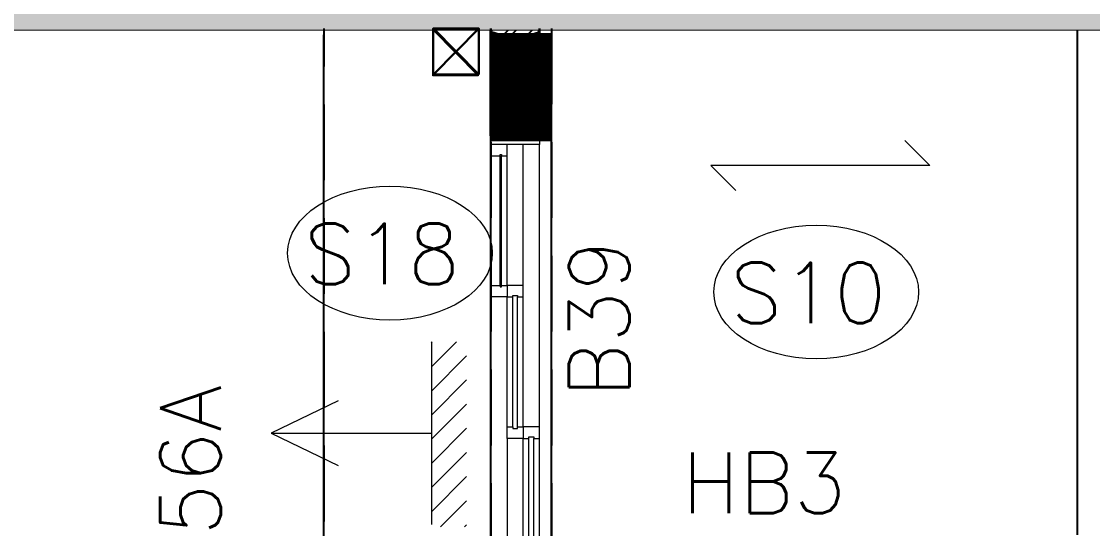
# Model space of a CAD drawing. Header units: millimetres. Extents: x 1181448 to 1317632, y -5734806 to -5633961.
# Drawn here: x 1287948 to 1291482, y -5711275 to -5709603 of the extents above; entities that cross this region are included whole.
import ezdxf

# ---------------------------------------------------------------- set-up
doc = ezdxf.new("R2010")
doc.units = ezdxf.units.MM
doc.header["$LTSCALE"] = 1000
doc.header["$MEASUREMENT"] = 0
for name, pattern in [('1', [0]), ('2BHK-A - FRONT$0$HIDDEN', [0.375, 0.25, -0.125]), ('AUDIT_D_120904163729-0', [0]), ('HIDDEN', [0.375, 0.25, -0.125]), ('T8(T9 IS SIMILAR)$0$$0$HIDDEN', [0.375, 0.25, -0.125])]:
    doc.linetypes.add(name, pattern=pattern)
doc.layers.get('0').update_dxf_attribs({"linetype": 'AUDIT_D_120904163729-0'})
for name, color, linetype, lineweight in [('160 THK. STRUCT WALL', 7, 'Continuous', 15), ('2BHK-A - FRONT$0$A-WALL- 160', 6, 'Continuous', 30), ('2BHK-A - FRONT$0$Window', 4, 'Continuous', 20), ('S-CUTOUT', 8, 'Continuous', 15), ('SCPL_SLAB MARK', 72, 'Continuous', 20)]:
    doc.layers.add(name, color=color, linetype=linetype, lineweight=lineweight)
doc.layers.add('160MM THK.NON-STRUCTURAL WALLS', color=7, linetype='Continuous', true_color=0xea7b62)
doc.layers.add('WALL - 0.16 thk STRUCTURAL', color=7, linetype='1', true_color=0x24ffc8)
for name, color, linetype in [('A_dim', 1, 'Continuous'), ('S-BEAM', 20, 'Continuous'), ('SCPL-BEAMS NO.', 7, 'Continuous'), ('T8(T9 IS SIMILAR)$0$S-BEAM', 20, 'T8(T9 IS SIMILAR)$0$$0$HIDDEN'), ('TYPICAL FLOOR ARCH', 251, 'AUDIT_D_120904163729-0')]:
    doc.layers.add(name, color=color, linetype=linetype)
doc.styles.add('SCPL', font='romans.shx')

# ---------------------------------------------------------------- blocks, each defined once
blk = doc.blocks.new('2BHK-A - FRONT$0$1500')
at = {"layer": '2BHK-A - FRONT$0$Window', "color": 1, "lineweight": 13}
for p, q in [((1150276.486151809, -5694418.8163806), (1148842.486151809, -5694418.8163806)), ((1149307.486151809, -5694418.8163806), (1148879.986151809, -5694418.8163806)), ((1149307.486151809, -5694472.143047268), (1148879.986151809, -5694472.143047268)), ((1149773.736151809, -5694472.143047268), (1149344.986151809, -5694472.143047268)), ((1149811.236151809, -5694472.143047268), (1150276.48615181, -5694472.143047269)), ((1149307.486151809, -5694525.469713934), (1148842.486151809, -5694525.469713934)), ((1149773.736151809, -5694525.469713934), (1149344.986151809, -5694525.469713934)), ((1150238.986151809, -5694525.469713934), (1149811.236151809, -5694525.469713934)), ((1149773.736151809, -5694578.8163806), (1148842.486151809, -5694578.8163806)), ((1150238.986151809, -5694578.8163806), (1149811.236151809, -5694578.8163806))]:
    blk.add_line(p, q, dxfattribs=at)
at = {"layer": '2BHK-A - FRONT$0$Window', "color": 5, "lineweight": 13}
for p, q in [((1149307.486151809, -5694449.059713934), (1148879.986151809, -5694449.059713934)), ((1149307.486151809, -5694453.559713934), (1148879.986151809, -5694453.559713934)), ((1149773.736151809, -5694490.726380601), (1149344.986151809, -5694490.726380601)), ((1149773.736151809, -5694506.886380601), (1149344.986151809, -5694506.886380601)), ((1150238.986151809, -5694544.053047268), (1149811.236151809, -5694544.053047268)), ((1150238.986151809, -5694560.233047267), (1149811.236151809, -5694560.233047267))]:
    blk.add_line(p, q, dxfattribs=at)
at = {"layer": '2BHK-A - FRONT$0$Window', "color": 4, "lineweight": 13}
for points in [[(1148842.486151809, -5694418.8163806), (1148809.486151809, -5694418.8163806), (1148809.486151809, -5694578.8163806), (1148842.486151809, -5694578.8163806)], [(1148879.986151809, -5694453.559713934), (1148879.986151809, -5694472.143047268), (1148842.486151809, -5694472.143047268), (1148842.486151809, -5694418.8163806), (1148879.986151809, -5694418.8163806), (1148879.986151809, -5694449.059713934), (1148875.486151809, -5694449.059713934), (1148875.486151809, -5694453.559713934)], [(1149307.486151809, -5694453.559713934), (1149307.486151809, -5694472.143047268), (1149344.986151809, -5694472.143047268), (1149344.986151809, -5694418.8163806), (1149307.486151809, -5694418.8163806), (1149307.486151809, -5694449.059713934), (1149311.986151809, -5694449.059713934), (1149311.986151809, -5694453.559713934)], [(1150309.486151809, -5694418.8163806), (1150276.486151809, -5694418.8163806), (1150276.486151809, -5694578.8163806), (1150309.486151809, -5694578.8163806)], [(1149344.986151809, -5694506.886380601), (1149344.986151809, -5694525.469713934), (1149307.486151809, -5694525.469713934), (1149307.486151809, -5694472.143047268), (1149344.986151809, -5694472.143047268), (1149344.986151809, -5694490.726380601), (1149340.486151809, -5694490.726380601), (1149340.486151809, -5694506.886380601)], [(1149773.736151809, -5694506.886380601), (1149773.736151809, -5694525.469713934), (1149811.236151809, -5694525.469713934), (1149811.236151809, -5694472.143047268), (1149773.736151809, -5694472.143047268), (1149773.736151809, -5694490.726380601), (1149778.236151809, -5694490.726380601), (1149778.236151809, -5694506.886380601)], [(1149811.236151809, -5694560.233047267), (1149811.236151809, -5694578.8163806), (1149773.736151809, -5694578.8163806), (1149773.736151809, -5694525.469713934), (1149811.236151809, -5694525.469713934), (1149811.236151809, -5694544.053047268), (1149806.736151809, -5694544.053047268), (1149806.736151809, -5694560.233047267)], [(1150238.986151809, -5694560.233047267), (1150238.986151809, -5694578.8163806), (1150276.486151809, -5694578.8163806), (1150276.486151809, -5694525.469713934), (1150238.986151809, -5694525.469713934), (1150238.986151809, -5694544.053047268), (1150243.486151809, -5694544.053047268), (1150243.486151809, -5694560.233047267)]]:
    blk.add_lwpolyline(points, close=True, dxfattribs=at)
blk = doc.blocks.new('GGS')
at = {"color": 8, "linetype": '2BHK-A - FRONT$0$HIDDEN', "ltscale": 0.3}
for p, q in [((-206573274.5988868, -159308568.9508789), (-206573114.770273, -159308518.9508789)), ((-206573114.770273, -159308568.9508789), (-206573274.5988868, -159308518.9508789)), ((-206573274.7008562, -159308793.9508789), (-206573114.770273, -159308618.9508789, 0.6104387995018037)), ((-206573114.770273, -159308793.9508789, 0.6104387995018037), (-206573274.5988868, -159308618.9508789))]:
    blk.add_line(p, q, dxfattribs=at)
at = {"layer": '2BHK-A - FRONT$0$A-WALL- 160', "color": 8, "ltscale": 0.3}
for p, q in [((-206573464.4836604, -159308507.6463043), (-206573314.9347104, -159308659.4307812, 0.6104387995018037)), ((-206573314.9347104, -159308507.6463043), (-206573464.4836604, -159308659.4307812, 0.6104387995018037))]:
    blk.add_line(p, q, dxfattribs=at)
at = {"layer": '2BHK-A - FRONT$0$A-WALL- 160', "color": 8, "linetype": 'ByBlock'}
for p, q in [((-206573274.7718957, -159308857.2329476), (-206573274.7718957, -159308507.9985042)), ((-206573114.7718957, -159308857.2329476), (-206573114.7718957, -159308507.9985042)), ((-206573274.7718957, -159308857.2329476), (-206573114.7718957, -159308857.2329476))]:
    blk.add_line(p, q, dxfattribs=at)
at = {"layer": '2BHK-A - FRONT$0$A-WALL- 160', "color": 8, "ltscale": 0.3}
blk.add_lwpolyline([(-206573314.9347104, -159308659.4307812), (-206573314.9347104, -159308507.4508789), (-206573464.9347104, -159308507.4508789), (-206573464.9347104, -159308659.4307812)], close=True, dxfattribs=at)
at = {"layer": 'T8(T9 IS SIMILAR)$0$S-BEAM', "color": 8}
for p, q in [((-206573824.8962289, -159310507.9985042, -2.001105161086869e-05), (-206573824.3047899, -159308507.2588601, 2.001105161086869e-05)), ((-206573275.0496694, -159308507.0986635), (-206573275.170432, -159310957.1899389, -0.7011561726341198)), ((-206573075.0496696, -159308507.1085213), (-206573075.1704322, -159310957.1997967, -0.7011561726341198))]:
    blk.add_line(p, q, dxfattribs=at)
at = {"layer": '2BHK-A - FRONT$0$A-WALL- 160', "color": 8, "linetype": 'ByBlock', "xscale": -1, "rotation": 90}
blk.add_blockref('2BHK-A - FRONT$0$1500', (-212267693.5882764, -158160047.7467958), dxfattribs=at)
blk = doc.blocks.new('A$C5F94338C')
at = {"layer": 'WALL - 0.16 thk STRUCTURAL', "true_color": 0x1f57ff}
h = blk.add_hatch(color=160, dxfattribs=at)
h.dxf.hatch_style = 1
h.paths.add_polyline_path([(14073.62191207288, 8035.408915174194), (14073.62139249919, 7785.352314841934), (20260.04814494727, 7785.000036519952), (20260.04814494727, 8035.000036639161)])
at = {"layer": '160 THK. STRUCT WALL'}
blk.add_lwpolyline([(14073.62191207288, 8035.408915174194), (14073.62139249919, 7785.352314841934), (20260.04814494727, 7785.000036519952), (20260.04814494727, 8035.000036639161)], close=True, dxfattribs=at)
blk = doc.blocks.new('HS')
at = {"linetype": 'Continuous'}
for p, q in [((9.277298414872346, 0), (7.155978071313255, 2.121320343559318)), ((-9.277298414872346, 0), (9.277298414872346, 0)), ((-9.277298414872346, 0), (-7.155978071312347, -2.121320343559318))]:
    blk.add_line(p, q, dxfattribs=at)
blk = doc.blocks.new('One WAy')
at = {"xscale": -38.94666666665216, "yscale": 38.94666666665216, "zscale": 38.94666666665216, "rotation": 270}
blk.add_blockref('HS', (0, 0), dxfattribs=at)
blk = doc.blocks.new('A$C42226032')
at = {"layer": 'SCPL_SLAB MARK'}
h = blk.add_hatch(dxfattribs=at)
h.set_pattern_fill('ANSI31', color=256, scale=0.2, angle=90)
h.set_pattern_definition([(135, (-48.78957498450661, -510.3908649645549), (-0.0176776695296637, -0.0176776695296637), [])])
h.paths.add_polyline_path([(-0.1371932203806165, -0.2348310001494669), (-0.1371932203806165, -0.2863041816063232), (0.1336667771734425, -0.2863041816063232), (0.1336667771734425, -0.2348310001494669)])
for p, q in [((0, 0), (0, -0.2348310001494669)), ((0, -1.99e-13), (-0.047252589632194, -0.0980868399981034)), ((0.047252589632194, -0.0980868399981034), (0, -1.99e-13)), ((0.1336667771734425, -0.2348310001494669), (-0.1336667771734425, -0.2348310001494669))]:
    blk.add_line(p, q, dxfattribs=at)
blk = doc.blocks.new('A$C73fda794')
at = {"layer": '160MM THK.NON-STRUCTURAL WALLS', "linetype": 'ByBlock'}
h = blk.add_hatch(dxfattribs=at)
h.set_pattern_fill('ANSI32', color=256, scale=150)
h.set_pattern_definition([(45, (-1149440.805562168, 5720354.728578001), (-39.77475644174329, 39.7747564417433), []), (45, (-1149414.28905791, 5720354.728578001), (-39.77475644174329, 39.7747564417433), [])])
h.paths.add_polyline_path([(-4800.991564333439, -6474.230782419443), (-4640.991564333439, -6474.230782419443), (-4640.991564333439, -8168.942819625139), (-4170.936972498894, -8168.942819625139), (-4170.936972498894, -8328.94281962514), (-4800.991564333439, -8328.94281962514)])
h.paths.add_polyline_path([(-1441.319410353899, -6654.230782419443), (-1281.319410353899, -6654.230782419443), (-1281.319410353899, -7094.487728267908), (-506.3194103240967, -7094.487728267908), (-506.3230773508549, -7254.509154468775), (-1441.319410353899, -7254.487728267908)])
h.paths.add_polyline_path([(-2070.936972528696, -8328.94281962514), (-1441.319410353899, -8328.94281962514), (-1441.319410353899, -8168.942819625139), (-2070.936972528696, -8168.942819625139)])
h.paths.add_polyline_path([(1893.680589675903, -7094.487728267908), (2263.680589646101, -7094.487728267908), (2263.688034296036, -7254.500128805637), (1893.680589675903, -7254.512529313564)])
h.paths.add_polyline_path([(-3176.319430977106, 781.4664691984653), (-3016.319431006908, 781.4664691984653), (-3016.319431006908, 1130.700912624598), (-3176.319430977106, 1130.700912624598)])
h.paths.add_polyline_path([(-3891.409699946642, -1479.118234872818), (-3651.88964420557, -1479.118234872818), (-3650.798027127981, -1319.299715280533), (-3891.409707963467, -1319.300742298365)])
h.paths.add_polyline_path([(-3651.343825697899, -1568.890630871058), (-3491.34441062808, -1568.890630871058), (-3491.34441062808, -2169.298514962196), (-3651.343825697899, -2169.298514962196)])
h.paths.add_polyline_path([(-4841.319410294294, -1569.299087375402), (-4681.319410324097, -1569.299087375402), (-4678.819995224476, -2169.298702150583), (-4838.819995224476, -2169.298702150583)])
h.paths.add_polyline_path([(-4841.319995224476, -3119.298702150583), (-4841.319995224476, -2819.298702150583), (-4681.319995224476, -2819.298702150583), (-4681.319995224476, -2959.298702150583), (-3651.34441062808, -2959.298702150583), (-3651.34441062808, -2819.298702150583), (-3491.34441062808, -2819.298702150583), (-3491.34441062808, -3118.942819625139)])
at = {"layer": 'WALL - 0.16 thk STRUCTURAL'}
h = blk.add_hatch(dxfattribs=at)
h.set_pattern_fill('ANSI31', color=50)
h.set_pattern_definition([(45, (55502.06278067827, -949868.5801619589), (-0.08838834764831843, 0.08838834764831845), [])])
h.paths.add_polyline_path([(-2976.424455672503, 1117.659538686275), (-3176.424455672503, 1117.659538686275), (-3176.424596071243, 767.1943761706352), (-2976.424596071243, 767.1943761706352)])
at = {"layer": '160MM THK.NON-STRUCTURAL WALLS', "linetype": 'ByBlock'}
for p, q in [((-3176.319430977106, 781.4664691984653, -0.004903704061870934), (-3176.319430977106, 1130.700912624598, -0.004903704061870934)), ((-3016.319430977106, 781.4664691984653, -0.004903704061870934), (-3016.319430977106, 1130.700912624598, -0.004903704061870934)), ((-3176.319430977106, 781.4664691984653, -0.004903704061870934), (-3016.319430977106, 781.4664691984653, -0.004903704061870934))]:
    blk.add_line(p, q, dxfattribs=at)
at = {"layer": 'S-BEAM'}
for p, q in [((-3726.211654543877, -718.5335258543491, 0.3298769623119349), (-3725.557546526194, 1115.001752525568, 0.482450892405297)), ((-3176.229942560196, 1115.161949127913, 0.5146725768321694), (-3176.349931418896, -1319.230782419443, -0.1819910566880991)), ((-2976.229942798615, 1115.152091324329, 0.5146725768321694), (-2976.349931180477, -1319.230782419443, -0.1819882356259205)), ((-1238.925560981035, -534.310786485672, 3.050560889688545), (-1238.978803664446, 1130.769217550755, 0.4579726225823239))]:
    blk.add_line(p, q, dxfattribs=at)
at = {"layer": 'S-CUTOUT', "color": 8, "linetype": 'HIDDEN', "ltscale": 500}
for p, q in [((-3216.482245713472, 1131.003308981657, -0.004231622368832871), (-3366.933295845985, 979.2686356008053, -0.004903704061870934)), ((-3366.482245743275, 1131.365846276283, -0.004903704061870934), (-3216.317595124245, 979.2686356008053, -0.004903704061870934))]:
    blk.add_line(p, q, dxfattribs=at)
at = {"layer": 'S-CUTOUT', "color": 6, "elevation": -0.004903704061870934}
blk.add_lwpolyline([(-3366.482245743275, 1131.170420855284), (-3216.482245713472, 1131.170420855284), (-3216.482245713472, 979.2686356008053), (-3366.482245743275, 979.2686356008053)], close=True, dxfattribs=at)
at = {"layer": 'SCPL_SLAB MARK'}
for centre in [(-3507.746391266584, 395.1548665165901, 0.5146713755064354), (-2101.243918597698, 266.9946404099464, 0.5146725768018837)]:
    blk.add_ellipse(centre, major_axis=(-337.599998652935, 0), ratio=0.6534639762314232, start_param=-1.570796326794897, end_param=4.71238898038469, dxfattribs=at)
at = {"layer": 'WALL - 0.16 thk STRUCTURAL', "color": 0, "elevation": 0.5146725768018837}
blk.add_lwpolyline([(-2976.303307205439, 1117.659538686275), (-3176.303307205439, 1117.659538686275), (-3176.303447604179, 767.1943761706352), (-2976.303447604179, 767.1943761706352)], close=True, dxfattribs=at)
at = {"layer": '160 THK. STRUCT WALL'}
blk.add_blockref('A$C5F94338C', (-19101.56298071146, -6654.230818927288, -0.004903704061870934), dxfattribs=at)
at = {"layer": 'SCPL_SLAB MARK', "xscale": -1, "rotation": 90}
blk.add_blockref('One WAy', (-2087.952031970024, 684.0838716328144, 0.5146725768018837), dxfattribs=at)
at = {"layer": 'SCPL_SLAB MARK', "xscale": 2251.770066891658, "yscale": 2251.770066891658, "zscale": 2251.770066891658, "rotation": 89.99985681171556}
blk.add_blockref('A$C42226032', (-3899.385673075914, -198.7517872750759, 1.619643660757886), dxfattribs=at)
at = {"layer": 'TYPICAL FLOOR ARCH'}
blk.add_blockref('GGS', (206570100.0086882, 159309643.3941759, -0.004903704061870934), dxfattribs=at)
at = {"layer": 'SCPL-BEAMS NO.', "style": 'SCPL'}
for s, p in [('B39', (-2717.695443153381, -81.60894361138344, -0.1326136901711898)), ('BR56A', (-4065.695862233639, -896.301529198885, 0.2713286897961897))]:
    blk.add_text(s, height=200, rotation=90, dxfattribs=at).set_placement(p)
blk.add_text('HB3', height=200, dxfattribs=at).set_placement((-2543.638756722212, -462.5791761279106, -0.3750123485308349))
at = {"layer": 'SCPL_SLAB MARK', "style": 'SCPL'}
for s, p in [('S18', (-3791.36575448513, 292.316571444273, 0.5146725768018837)), ('S10', (-2384.863281816244, 164.1563453376293, 0.5146737780973321))]:
    blk.add_text(s, height=200, dxfattribs=at).set_placement(p)

msp = doc.modelspace()

# ---------------------------------------------------------------- block references
at = {"layer": 'A_dim', "linetype": 'ByBlock'}
msp.add_blockref('A$C73fda794', (1292671.198842288, -5710761.978253825), dxfattribs=at)

doc.saveas('drawing.dxf')
